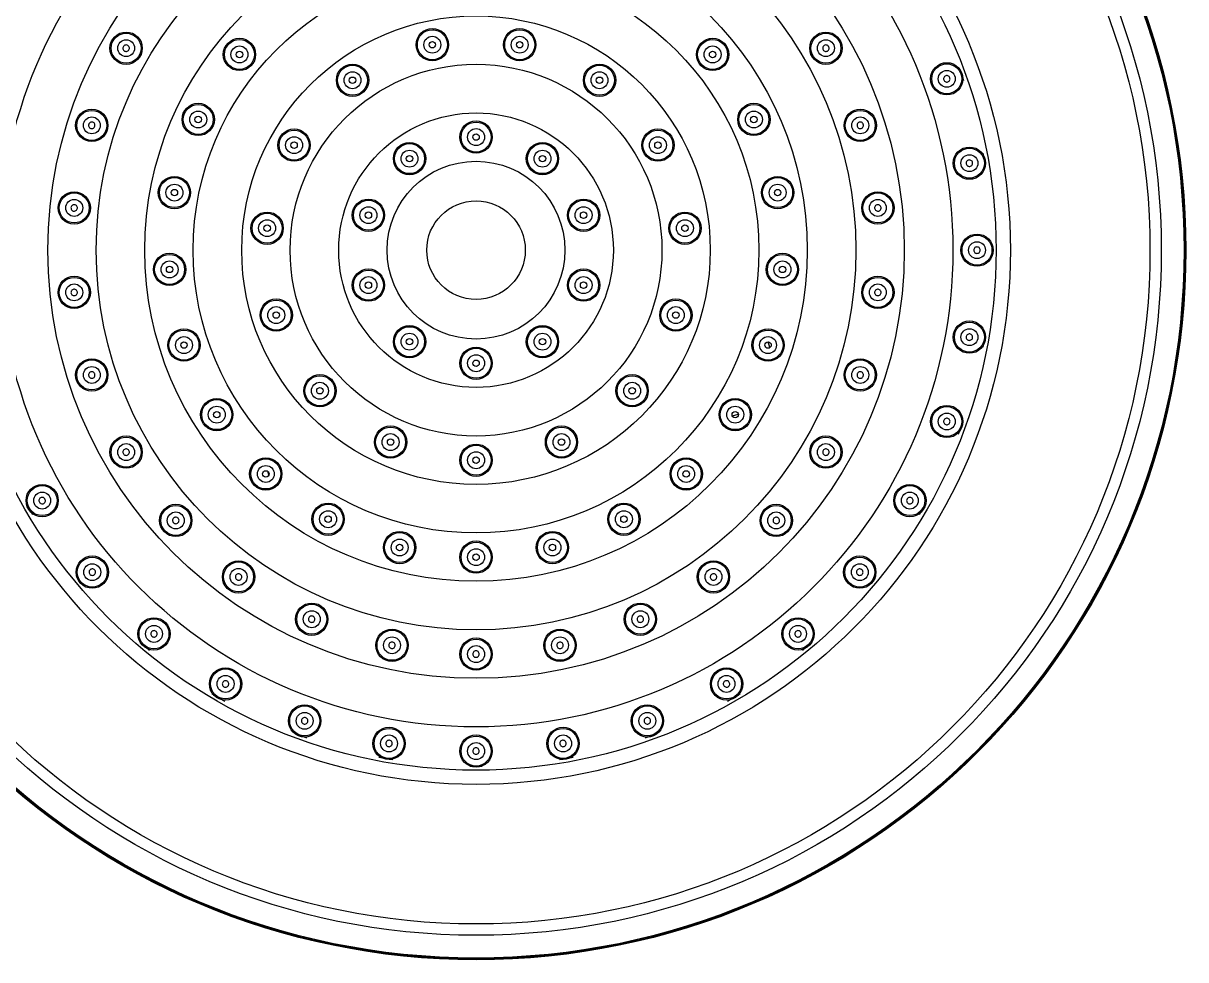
# Model space of a CAD drawing. Header units: millimetres. Extents: x 346859 to 753976, y -86090 to 5333.
# Drawn here: x 428334.1 to 428514, y -19739.2 to -19594.3 of the extents above; entities that cross this region are included whole.
import ezdxf

# ---------------------------------------------------------------- set-up
doc = ezdxf.new("R2010")
doc.units = ezdxf.units.MM
doc.header["$LTSCALE"] = 60
doc.layers.add('F-HAT', color=251, linetype='Continuous')

# ---------------------------------------------------------------- blocks, each defined once
blk = doc.blocks.new('cjswjdeh')
at = {"layer": 'F-HAT', "color": 8}
for p, q in [((428397.64, 37582.24), (428397.59, 37582.43)), ((428440.23, 37580.66), (428440.46, 37580.9)), ((428365.39, 37579.18), (428365.21, 37579.13)), ((428438.34, 37578.77), (428438.57, 37579)), ((428398.81, 37577.89), (428398.76, 37578.07)), ((428342.43, 37567.29), (428342.27, 37567.34)), ((428362.94, 37566.87), (428363, 37566.65)), ((428401.95, 37566.18), (428401.86, 37566.5)), ((428346.83, 37566.12), (428346.63, 37566.17)), ((428402.59, 37563.76), (428402.51, 37564.07)), ((428355.59, 37558.59), (428355.79, 37558.54)), ((428359.81, 37557.46), (428360, 37557.41)), ((428422.28, 37555.6), (428422.06, 37555.54)), ((428418.82, 37554.67), (428418.59, 37554.61)), ((428389.55, 37541.65), (428389.79, 37541.71)), ((428386.09, 37540.72), (428386.32, 37540.78)), ((428375.57, 37537.9), (428375.75, 37537.95)), ((428371.21, 37536.73), (428371.4, 37536.78)), ((428448.92, 37535.75), (428448.88, 37535.9)), ((428449.64, 37533.08), (428449.4, 37533.98)), ((428405.78, 37532.55), (428405.86, 37532.25)), ((428450.16, 37531.13), (428450.11, 37531.32)), ((428406.43, 37530.13), (428406.51, 37529.82)), ((428446.51, 37523.27), (428446.69, 37523.31)), ((428441.91, 37522.03), (428442.09, 37522.08)), ((428443.82, 37522.54), (428444.77, 37522.8)), ((428371.39, 37516), (428371.44, 37515.81)), ((428434.64, 37514.91), (428434.94, 37514.99)), ((428437.52, 37515.68), (428437.83, 37515.76)), ((428371.95, 37513.94), (428372.1, 37513.37)), ((428372.61, 37511.45), (428372.66, 37511.27)), ((428383.6, 37506.41), (428383.77, 37506.45)), ((428393.79, 37503.96), (428393.99, 37504.02)), ((428413.68, 37503.07), (428413.76, 37502.76)), ((428414.37, 37500.51), (428414.45, 37500.21)), ((428417.32, 37489.51), (428417.37, 37489.3)), ((428418.49, 37485.11), (428418.54, 37484.94))]:
    blk.add_line(p, q, dxfattribs=at)
for centre, radius in [((428404.19, 37548.16), 109.79), ((428404.19, 37548.16), 109.68), ((428404.19, 37548.16), 109.53), ((428404.19, 37548.16), 106.01), ((428404.19, 37548.16), 104.26), ((428404.19, 37548.16), 82.66), ((428404.19, 37548.16), 80.46), ((428404.19, 37548.16), 73.76), ((428404.19, 37548.16), 66.24), ((428404.19, 37548.16), 58.76), ((428404.19, 37548.16), 51.24), ((428404.19, 37548.16), 43.76), ((428404.19, 37548.16), 36.24), ((428350.06, 37579.41), 2.5), ((428350.06, 37579.41), 2.32), ((428367.59, 37578.44), 2.5), ((428367.59, 37578.44), 2.32), ((428397.43, 37579.95), 2.5), ((428397.43, 37579.95), 2.32), ((428397.43, 37579.95), 1.31), ((428410.94, 37579.95), 2.5), ((428410.94, 37579.95), 2.32), ((428410.94, 37579.95), 1.31), ((428440.79, 37578.44), 2.5), ((428440.79, 37578.44), 2.32), ((428458.31, 37579.41), 2.5), ((428458.31, 37579.41), 2.32), ((428350.06, 37579.41), 1.31), ((428367.59, 37578.44), 1.31), ((428367.59, 37578.44), 0.5), ((428397.43, 37579.95), 0.5), ((428410.94, 37579.95), 0.5), ((428440.79, 37578.44), 1.31), ((428440.79, 37578.44), 0.5), ((428458.31, 37579.41), 1.31), ((428477.01, 37574.67), 2.5), ((428404.19, 37548.16), 28.76), ((428385.08, 37574.45), 2.5), ((428385.08, 37574.45), 2.32), ((428385.08, 37574.45), 1.31), ((428423.29, 37574.45), 2.5), ((428423.29, 37574.45), 2.32), ((428423.29, 37574.45), 1.31), ((428477.01, 37574.67), 2.32), ((428477.01, 37574.67), 1.31), ((428385.08, 37574.45), 0.5), ((428423.29, 37574.45), 0.5), ((428344.75, 37567.47), 2.5), ((428361.21, 37568.38), 2.5), ((428361.21, 37568.38), 2.32), ((428447.17, 37568.38), 2.5), ((428447.17, 37568.38), 2.32), ((428463.63, 37567.47), 2.5), ((428344.75, 37567.47), 2.32), ((428344.75, 37567.47), 1.31), ((428361.21, 37568.38), 1.31), ((428361.21, 37568.38), 0.5), ((428404.19, 37548.16), 21.24), ((428404.19, 37565.66), 2.5), ((428447.17, 37568.38), 1.31), ((428447.17, 37568.38), 0.5), ((428463.63, 37567.47), 2.32), ((428463.63, 37567.47), 1.31), ((428376.04, 37564.41), 2.5), ((428376.04, 37564.41), 2.32), ((428404.19, 37565.66), 2.32), ((428404.19, 37565.66), 1.31), ((428432.33, 37564.41), 2.5), ((428432.33, 37564.41), 2.32), ((428376.04, 37564.41), 1.31), ((428376.04, 37564.41), 0.5), ((428393.9, 37562.32), 2.5), ((428393.9, 37562.32), 2.32), ((428404.19, 37565.66), 0.5), ((428414.47, 37562.32), 2.5), ((428414.47, 37562.32), 2.32), ((428432.33, 37564.41), 1.31), ((428432.33, 37564.41), 0.5), ((428393.9, 37562.32), 1.31), ((428393.9, 37562.32), 0.5), ((428414.47, 37562.32), 1.31), ((428414.47, 37562.32), 0.5), ((428480.51, 37561.62), 2.5), ((428480.51, 37561.62), 2.32), ((428480.51, 37561.62), 1.31), ((428404.19, 37548.16), 13.76), ((428357.53, 37557.06), 2.5), ((428357.53, 37557.06), 2.32), ((428450.85, 37557.06), 2.5), ((428450.85, 37557.06), 2.32), ((428357.53, 37557.06), 1.31), ((428357.53, 37557.06), 0.5), ((428450.85, 37557.06), 1.31), ((428450.85, 37557.06), 0.5), ((428342.03, 37554.69), 2.5), ((428342.03, 37554.69), 2.32), ((428342.03, 37554.69), 1.31), ((428387.54, 37553.57), 2.5), ((428387.54, 37553.57), 2.32), ((428404.19, 37548.16), 7.62), ((428420.83, 37553.57), 2.5), ((428420.83, 37553.57), 2.32), ((428466.35, 37554.69), 2.5), ((428466.35, 37554.69), 2.32), ((428466.35, 37554.69), 1.31), ((428371.87, 37551.56), 2.5), ((428371.87, 37551.56), 2.32), ((428387.54, 37553.57), 1.31), ((428387.54, 37553.57), 0.5), ((428420.83, 37553.57), 1.31), ((428420.83, 37553.57), 0.5), ((428436.51, 37551.56), 2.5), ((428436.51, 37551.56), 2.32), ((428371.87, 37551.56), 1.31), ((428371.87, 37551.56), 0.5), ((428436.51, 37551.56), 1.31), ((428436.51, 37551.56), 0.5), ((428481.69, 37548.16), 2.5), ((428481.69, 37548.16), 2.32), ((428481.69, 37548.16), 1.31), ((428356.78, 37545.18), 2.5), ((428356.78, 37545.18), 2.32), ((428451.59, 37545.18), 2.5), ((428451.59, 37545.18), 2.32), ((428356.78, 37545.18), 1.31), ((428356.78, 37545.18), 0.5), ((428387.54, 37542.75), 2.5), ((428387.54, 37542.75), 2.32), ((428420.83, 37542.75), 2.5), ((428420.83, 37542.75), 2.32), ((428451.59, 37545.18), 1.31), ((428451.59, 37545.18), 0.5), ((428342.03, 37541.63), 2.5), ((428342.03, 37541.63), 2.32), ((428387.54, 37542.75), 1.31), ((428387.54, 37542.75), 0.5), ((428420.83, 37542.75), 1.31), ((428420.83, 37542.75), 0.5), ((428466.35, 37541.63), 2.5), ((428466.35, 37541.63), 2.32), ((428342.03, 37541.63), 1.31), ((428466.35, 37541.63), 1.31), ((428373.28, 37538.12), 2.5), ((428373.28, 37538.12), 2.32), ((428373.28, 37538.12), 1.31), ((428435.1, 37538.12), 2.5), ((428435.1, 37538.12), 2.32), ((428435.1, 37538.12), 1.31), ((428373.28, 37538.12), 0.5), ((428435.1, 37538.12), 0.5), ((428359.01, 37533.48), 2.5), ((428359.01, 37533.48), 2.32), ((428393.9, 37534), 2.5), ((428393.9, 37534), 2.32), ((428414.47, 37534), 2.5), ((428414.47, 37534), 2.32), ((428449.36, 37533.48), 2.5), ((428449.36, 37533.48), 2.32), ((428480.51, 37534.7), 2.5), ((428480.51, 37534.7), 2.32), ((428480.51, 37534.7), 1.31), ((428359.01, 37533.48), 1.31), ((428359.01, 37533.48), 0.5), ((428393.9, 37534), 1.31), ((428393.9, 37534), 0.5), ((428414.47, 37534), 1.31), ((428414.47, 37534), 0.5), ((428449.36, 37533.48), 1.31), ((428449.36, 37533.48), 0.5), ((428404.19, 37530.66), 2.5), ((428404.19, 37530.66), 2.32), ((428344.75, 37528.85), 2.5), ((428344.75, 37528.85), 2.32), ((428404.19, 37530.66), 1.31), ((428404.19, 37530.66), 0.5), ((428463.63, 37528.85), 2.5), ((428463.63, 37528.85), 2.32), ((428344.75, 37528.85), 1.31), ((428380.04, 37526.41), 2.5), ((428380.04, 37526.41), 2.32), ((428428.34, 37526.41), 2.5), ((428428.34, 37526.41), 2.32), ((428463.63, 37528.85), 1.31), ((428380.04, 37526.41), 1.31), ((428380.04, 37526.41), 0.5), ((428428.34, 37526.41), 1.31), ((428428.34, 37526.41), 0.5), ((428364.08, 37522.71), 2.5), ((428364.08, 37522.71), 2.32), ((428444.29, 37522.71), 2.5), ((428444.29, 37522.71), 2.32), ((428364.08, 37522.71), 1.31), ((428364.08, 37522.71), 0.5), ((428444.29, 37522.71), 1.31), ((428444.29, 37522.71), 0.5), ((428477.01, 37521.65), 2.5), ((428477.01, 37521.65), 2.32), ((428477.01, 37521.65), 1.31), ((428390.97, 37518.47), 2.5), ((428390.97, 37518.47), 2.32), ((428390.97, 37518.47), 1.31), ((428417.41, 37518.47), 2.5), ((428417.41, 37518.47), 2.32), ((428417.41, 37518.47), 1.31), ((428350.06, 37516.91), 2.5), ((428350.06, 37516.91), 2.32), ((428350.06, 37516.91), 1.31), ((428390.97, 37518.47), 0.5), ((428404.19, 37515.66), 2.5), ((428404.19, 37515.66), 2.32), ((428417.41, 37518.47), 0.5), ((428458.31, 37516.91), 2.5), ((428458.31, 37516.91), 2.32), ((428458.31, 37516.91), 1.31), ((428371.67, 37513.53), 2.5), ((428404.19, 37515.66), 1.31), ((428404.19, 37515.66), 0.5), ((428436.7, 37513.53), 2.5), ((428371.67, 37513.53), 2.32), ((428371.67, 37513.53), 1.31), ((428436.7, 37513.53), 2.32), ((428436.7, 37513.53), 1.31), ((428371.67, 37513.53), 0.5), ((428436.7, 37513.53), 0.5), ((428337.07, 37509.41), 2.5), ((428337.07, 37509.41), 2.32), ((428337.07, 37509.41), 1.31), ((428471.3, 37509.41), 2.5), ((428471.3, 37509.41), 2.32), ((428471.3, 37509.41), 1.31), ((428357.74, 37506.34), 2.5), ((428381.3, 37506.53), 2.5), ((428381.3, 37506.53), 2.32), ((428427.07, 37506.53), 2.5), ((428427.07, 37506.53), 2.32), ((428450.63, 37506.34), 2.5), ((428357.74, 37506.34), 2.32), ((428357.74, 37506.34), 1.31), ((428381.3, 37506.53), 1.31), ((428381.3, 37506.53), 0.5), ((428427.07, 37506.53), 1.31), ((428427.07, 37506.53), 0.5), ((428450.63, 37506.34), 2.32), ((428450.63, 37506.34), 1.31), ((428392.37, 37502.15), 2.5), ((428392.37, 37502.15), 2.32), ((428392.37, 37502.15), 1.31), ((428416, 37502.15), 2.5), ((428416, 37502.15), 2.32), ((428416, 37502.15), 1.31), ((428392.37, 37502.15), 0.5), ((428404.19, 37500.66), 2.5), ((428404.19, 37500.66), 2.32), ((428404.19, 37500.66), 1.31), ((428416, 37502.15), 0.5), ((428344.82, 37498.34), 2.5), ((428344.82, 37498.34), 2.32), ((428367.45, 37497.6), 2.5), ((428367.45, 37497.6), 2.32), ((428404.19, 37500.66), 0.5), ((428440.92, 37497.6), 2.5), ((428440.92, 37497.6), 2.32), ((428463.56, 37498.34), 2.5), ((428463.56, 37498.34), 2.32), ((428344.82, 37498.34), 1.31), ((428367.45, 37497.6), 1.31), ((428440.92, 37497.6), 1.31), ((428463.56, 37498.34), 1.31), ((428378.77, 37491.06), 2.5), ((428378.77, 37491.06), 2.32), ((428429.61, 37491.06), 2.5), ((428429.61, 37491.06), 2.32), ((428354.37, 37488.79), 2.5), ((428354.37, 37488.79), 2.32), ((428378.77, 37491.06), 1.31), ((428429.61, 37491.06), 1.31), ((428454, 37488.79), 2.5), ((428454, 37488.79), 2.32), ((428354.37, 37488.79), 1.31), ((428391.19, 37487.02), 2.5), ((428391.19, 37487.02), 2.32), ((428417.18, 37487.02), 2.5), ((428417.18, 37487.02), 2.32), ((428454, 37488.79), 1.31), ((428391.19, 37487.02), 1.31), ((428404.19, 37485.66), 2.5), ((428404.19, 37485.66), 2.32), ((428417.18, 37487.02), 1.31), ((428404.19, 37485.66), 1.31), ((428365.44, 37481.04), 2.5), ((428365.44, 37481.04), 2.32), ((428365.44, 37481.04), 1.31), ((428442.94, 37481.04), 2.5), ((428442.94, 37481.04), 2.32), ((428442.94, 37481.04), 1.31), ((428377.68, 37475.33), 2.5), ((428377.68, 37475.33), 2.32), ((428377.68, 37475.33), 1.31), ((428430.69, 37475.33), 2.5), ((428430.69, 37475.33), 2.32), ((428430.69, 37475.33), 1.31), ((428390.73, 37471.84), 2.5), ((428390.73, 37471.84), 2.32), ((428390.73, 37471.84), 1.31), ((428404.19, 37470.66), 2.5), ((428404.19, 37470.66), 2.32), ((428417.65, 37471.84), 2.5), ((428417.65, 37471.84), 2.32), ((428417.65, 37471.84), 1.31), ((428404.19, 37470.66), 1.31)]:
    blk.add_circle(centre, radius, dxfattribs=at)
for start, end in [(19.1588, 19.9989), (9.2872, 10.8366), (359.3325, 0.6661), (349.1614, 350.7115), (339.1308, 340.0011), (210.0033, 210.7866), (329.2118, 329.9967), (219.2273, 220.6163), (319.3828, 320.7709), (229.3828, 230.7709), (309.2273, 310.6163), (239.2118, 240.8674), (299.1305, 300.7866), (250.0011, 250.8393), (289.1588, 289.9989), (259.1614, 260.7115), (279.2872, 280.8366), (269.3197, 270.6798)]:
    blk.add_arc((428404.19, 37548.16), 79.87, start, end, dxfattribs=at)
for points, knots in [([(428349.63, 37579.66), (428349.59, 37579.59), (428349.55, 37579.45), (428349.58, 37579.22), (428349.71, 37579.03), (428349.91, 37578.91), (428350.14, 37578.9), (428350.35, 37578.98), (428350.46, 37579.09), (428350.49, 37579.16)], [0, 0, 0, 0, 0.222339, 0.444684, 0.667037, 0.889392, 1.111744, 1.334089, 1.556428, 1.556428, 1.556428, 1.556428]), ([(428350.49, 37579.16), (428350.53, 37579.22), (428350.58, 37579.37), (428350.54, 37579.6), (428350.41, 37579.79), (428350.21, 37579.9), (428349.98, 37579.92), (428349.77, 37579.84), (428349.67, 37579.72), (428349.63, 37579.66)], [0, 0, 0, 0, 0.222339, 0.444684, 0.667036, 0.889392, 1.111744, 1.334089, 1.556428, 1.556428, 1.556428, 1.556428]), ([(428458.75, 37579.66), (428458.71, 37579.72), (428458.6, 37579.84), (428458.39, 37579.92), (428458.16, 37579.9), (428457.96, 37579.79), (428457.83, 37579.6), (428457.8, 37579.37), (428457.84, 37579.22), (428457.88, 37579.16)], [0, 0, 0, 0, 0.222339, 0.444684, 0.667037, 0.889392, 1.111744, 1.334089, 1.556428, 1.556428, 1.556428, 1.556428]), ([(428457.88, 37579.16), (428457.92, 37579.09), (428458.02, 37578.98), (428458.24, 37578.9), (428458.47, 37578.91), (428458.67, 37579.03), (428458.79, 37579.22), (428458.83, 37579.45), (428458.78, 37579.59), (428458.75, 37579.66)], [0, 0, 0, 0, 0.222339, 0.444684, 0.667036, 0.889392, 1.111744, 1.334089, 1.556428, 1.556428, 1.556428, 1.556428]), ([(428477.48, 37574.84), (428477.46, 37574.91), (428477.37, 37575.03), (428477.18, 37575.15), (428476.95, 37575.18), (428476.73, 37575.1), (428476.57, 37574.93), (428476.5, 37574.72), (428476.52, 37574.56), (428476.54, 37574.49)], [0, 0, 0, 0, 0.222134, 0.444291, 0.666477, 0.888675, 1.110861, 1.333018, 1.555152, 1.555152, 1.555152, 1.555152]), ([(428476.54, 37574.49), (428476.57, 37574.42), (428476.65, 37574.3), (428476.85, 37574.18), (428477.08, 37574.15), (428477.29, 37574.23), (428477.45, 37574.4), (428477.53, 37574.61), (428477.51, 37574.77), (428477.48, 37574.84)], [0, 0, 0, 0, 0.222133, 0.444289, 0.666476, 0.888675, 1.110862, 1.333019, 1.555152, 1.555152, 1.555152, 1.555152]), ([(428344.27, 37567.63), (428344.25, 37567.56), (428344.23, 37567.4), (428344.32, 37567.19), (428344.48, 37567.03), (428344.7, 37566.96), (428344.93, 37566.99), (428345.12, 37567.11), (428345.2, 37567.25), (428345.22, 37567.32)], [0, 0, 0, 0, 0.222339, 0.444684, 0.667037, 0.889392, 1.111744, 1.334089, 1.556428, 1.556428, 1.556428, 1.556428]), ([(428345.22, 37567.32), (428345.24, 37567.39), (428345.26, 37567.54), (428345.18, 37567.76), (428345.01, 37567.92), (428344.79, 37567.99), (428344.57, 37567.96), (428344.37, 37567.83), (428344.29, 37567.7), (428344.27, 37567.63)], [0, 0, 0, 0, 0.222339, 0.444684, 0.667036, 0.889392, 1.111744, 1.334089, 1.556428, 1.556428, 1.556428, 1.556428]), ([(428464.1, 37567.63), (428464.08, 37567.7), (428464, 37567.83), (428463.81, 37567.96), (428463.58, 37567.99), (428463.36, 37567.92), (428463.2, 37567.76), (428463.12, 37567.54), (428463.13, 37567.39), (428463.15, 37567.32)], [0, 0, 0, 0, 0.222339, 0.444684, 0.667037, 0.889392, 1.111744, 1.334089, 1.556428, 1.556428, 1.556428, 1.556428]), ([(428463.15, 37567.32), (428463.18, 37567.25), (428463.25, 37567.11), (428463.45, 37566.99), (428463.67, 37566.96), (428463.89, 37567.03), (428464.06, 37567.19), (428464.14, 37567.4), (428464.13, 37567.56), (428464.1, 37567.63)], [0, 0, 0, 0, 0.222339, 0.444684, 0.667036, 0.889392, 1.111744, 1.334089, 1.556428, 1.556428, 1.556428, 1.556428]), ([(428481, 37561.7), (428480.99, 37561.78), (428480.93, 37561.92), (428480.76, 37562.07), (428480.54, 37562.13), (428480.31, 37562.09), (428480.12, 37561.96), (428480.01, 37561.76), (428480, 37561.6), (428480.02, 37561.53)], [0, 0, 0, 0, 0.222134, 0.444291, 0.666477, 0.888675, 1.110861, 1.333018, 1.555152, 1.555152, 1.555152, 1.555152]), ([(428480.02, 37561.53), (428480.03, 37561.46), (428480.09, 37561.31), (428480.26, 37561.16), (428480.48, 37561.1), (428480.71, 37561.14), (428480.9, 37561.27), (428481.01, 37561.48), (428481.01, 37561.63), (428481, 37561.7)], [0, 0, 0, 0, 0.222133, 0.444289, 0.666476, 0.888675, 1.110862, 1.333019, 1.555152, 1.555152, 1.555152, 1.555152]), ([(428342.53, 37554.64), (428342.53, 37554.71), (428342.52, 37554.87), (428342.39, 37555.06), (428342.2, 37555.18), (428341.97, 37555.2), (428341.75, 37555.13), (428341.59, 37554.96), (428341.54, 37554.82), (428341.53, 37554.74)], [0, 0, 0, 0, 0.222339, 0.444684, 0.667036, 0.889392, 1.111744, 1.334089, 1.556428, 1.556428, 1.556428, 1.556428]), ([(428341.53, 37554.74), (428341.53, 37554.67), (428341.54, 37554.52), (428341.67, 37554.32), (428341.86, 37554.2), (428342.09, 37554.18), (428342.31, 37554.26), (428342.47, 37554.42), (428342.52, 37554.57), (428342.53, 37554.64)], [0, 0, 0, 0, 0.222339, 0.444684, 0.667037, 0.889392, 1.111744, 1.334089, 1.556428, 1.556428, 1.556428, 1.556428]), ([(428466.84, 37554.74), (428466.83, 37554.82), (428466.78, 37554.96), (428466.62, 37555.13), (428466.41, 37555.2), (428466.18, 37555.18), (428465.98, 37555.06), (428465.86, 37554.87), (428465.84, 37554.71), (428465.85, 37554.64)], [0, 0, 0, 0, 0.222339, 0.444684, 0.667037, 0.889392, 1.111744, 1.334089, 1.556428, 1.556428, 1.556428, 1.556428]), ([(428465.85, 37554.64), (428465.86, 37554.57), (428465.91, 37554.42), (428466.07, 37554.26), (428466.28, 37554.18), (428466.51, 37554.2), (428466.71, 37554.32), (428466.83, 37554.52), (428466.85, 37554.67), (428466.84, 37554.74)], [0, 0, 0, 0, 0.222339, 0.444684, 0.667036, 0.889392, 1.111744, 1.334089, 1.556428, 1.556428, 1.556428, 1.556428]), ([(428482.19, 37548.16), (428482.19, 37548.23), (428482.15, 37548.38), (428482.01, 37548.56), (428481.8, 37548.66), (428481.57, 37548.66), (428481.36, 37548.56), (428481.22, 37548.38), (428481.19, 37548.23), (428481.19, 37548.16)], [0, 0, 0, 0, 0.222134, 0.444291, 0.666477, 0.888675, 1.110861, 1.333018, 1.555152, 1.555152, 1.555152, 1.555152]), ([(428481.19, 37548.16), (428481.19, 37548.08), (428481.22, 37547.93), (428481.36, 37547.76), (428481.57, 37547.66), (428481.8, 37547.66), (428482.01, 37547.76), (428482.15, 37547.93), (428482.19, 37548.08), (428482.19, 37548.16)], [0, 0, 0, 0, 0.222133, 0.444289, 0.666476, 0.888675, 1.110862, 1.333019, 1.555152, 1.555152, 1.555152, 1.555152]), ([(428342.53, 37541.68), (428342.52, 37541.75), (428342.47, 37541.9), (428342.31, 37542.06), (428342.09, 37542.14), (428341.86, 37542.11), (428341.67, 37541.99), (428341.54, 37541.8), (428341.53, 37541.65), (428341.53, 37541.57)], [0, 0, 0, 0, 0.222339, 0.444684, 0.667036, 0.889392, 1.111744, 1.334089, 1.556428, 1.556428, 1.556428, 1.556428]), ([(428341.53, 37541.57), (428341.54, 37541.5), (428341.59, 37541.35), (428341.75, 37541.19), (428341.97, 37541.11), (428342.2, 37541.14), (428342.39, 37541.26), (428342.52, 37541.45), (428342.53, 37541.6), (428342.53, 37541.68)], [0, 0, 0, 0, 0.222339, 0.444684, 0.667037, 0.889392, 1.111744, 1.334089, 1.556428, 1.556428, 1.556428, 1.556428]), ([(428466.84, 37541.57), (428466.85, 37541.65), (428466.83, 37541.8), (428466.71, 37541.99), (428466.51, 37542.11), (428466.28, 37542.14), (428466.07, 37542.06), (428465.91, 37541.9), (428465.86, 37541.75), (428465.85, 37541.68)], [0, 0, 0, 0, 0.222339, 0.444684, 0.667037, 0.889392, 1.111744, 1.334089, 1.556428, 1.556428, 1.556428, 1.556428]), ([(428465.85, 37541.68), (428465.84, 37541.6), (428465.86, 37541.45), (428465.98, 37541.26), (428466.18, 37541.14), (428466.41, 37541.11), (428466.62, 37541.19), (428466.78, 37541.35), (428466.83, 37541.5), (428466.84, 37541.57)], [0, 0, 0, 0, 0.222339, 0.444684, 0.667036, 0.889392, 1.111744, 1.334089, 1.556428, 1.556428, 1.556428, 1.556428]), ([(428480.02, 37534.79), (428480, 37534.72), (428480.01, 37534.56), (428480.12, 37534.36), (428480.31, 37534.23), (428480.54, 37534.19), (428480.76, 37534.25), (428480.93, 37534.4), (428480.99, 37534.54), (428481, 37534.61)], [0, 0, 0, 0, 0.222133, 0.444289, 0.666476, 0.888675, 1.110862, 1.333019, 1.555152, 1.555152, 1.555152, 1.555152]), ([(428481, 37534.61), (428481.01, 37534.69), (428481.01, 37534.84), (428480.9, 37535.04), (428480.71, 37535.18), (428480.48, 37535.22), (428480.26, 37535.15), (428480.09, 37535), (428480.03, 37534.86), (428480.02, 37534.79)], [0, 0, 0, 0, 0.222134, 0.444291, 0.666477, 0.888675, 1.110861, 1.333018, 1.555152, 1.555152, 1.555152, 1.555152]), ([(428345.22, 37529), (428345.2, 37529.07), (428345.12, 37529.2), (428344.93, 37529.33), (428344.7, 37529.36), (428344.48, 37529.29), (428344.32, 37529.13), (428344.23, 37528.92), (428344.25, 37528.76), (428344.27, 37528.69)], [0, 0, 0, 0, 0.222339, 0.444684, 0.667036, 0.889392, 1.111744, 1.334089, 1.556428, 1.556428, 1.556428, 1.556428]), ([(428344.27, 37528.69), (428344.29, 37528.62), (428344.37, 37528.49), (428344.57, 37528.36), (428344.79, 37528.33), (428345.01, 37528.4), (428345.18, 37528.56), (428345.26, 37528.78), (428345.24, 37528.93), (428345.22, 37529)], [0, 0, 0, 0, 0.222339, 0.444684, 0.667037, 0.889392, 1.111744, 1.334089, 1.556428, 1.556428, 1.556428, 1.556428]), ([(428463.15, 37529), (428463.13, 37528.93), (428463.12, 37528.78), (428463.2, 37528.56), (428463.36, 37528.4), (428463.58, 37528.33), (428463.81, 37528.36), (428464, 37528.49), (428464.08, 37528.62), (428464.1, 37528.69)], [0, 0, 0, 0, 0.222339, 0.444684, 0.667036, 0.889392, 1.111744, 1.334089, 1.556428, 1.556428, 1.556428, 1.556428]), ([(428464.1, 37528.69), (428464.13, 37528.76), (428464.14, 37528.92), (428464.06, 37529.13), (428463.89, 37529.29), (428463.67, 37529.36), (428463.45, 37529.33), (428463.25, 37529.2), (428463.18, 37529.07), (428463.15, 37529)], [0, 0, 0, 0, 0.222339, 0.444684, 0.667037, 0.889392, 1.111744, 1.334089, 1.556428, 1.556428, 1.556428, 1.556428]), ([(428476.54, 37521.82), (428476.52, 37521.75), (428476.5, 37521.6), (428476.57, 37521.38), (428476.73, 37521.22), (428476.95, 37521.14), (428477.18, 37521.16), (428477.37, 37521.28), (428477.46, 37521.41), (428477.48, 37521.48)], [0, 0, 0, 0, 0.222133, 0.444289, 0.666476, 0.888675, 1.110862, 1.333019, 1.555152, 1.555152, 1.555152, 1.555152]), ([(428477.48, 37521.48), (428477.51, 37521.55), (428477.53, 37521.7), (428477.45, 37521.92), (428477.29, 37522.09), (428477.08, 37522.16), (428476.85, 37522.14), (428476.65, 37522.02), (428476.57, 37521.89), (428476.54, 37521.82)], [0, 0, 0, 0, 0.222134, 0.444291, 0.666477, 0.888675, 1.110861, 1.333018, 1.555152, 1.555152, 1.555152, 1.555152]), ([(428350.49, 37517.16), (428350.46, 37517.22), (428350.35, 37517.34), (428350.14, 37517.42), (428349.91, 37517.4), (428349.71, 37517.29), (428349.58, 37517.1), (428349.55, 37516.87), (428349.59, 37516.72), (428349.63, 37516.66)], [0, 0, 0, 0, 0.222339, 0.444684, 0.667036, 0.889392, 1.111744, 1.334089, 1.556428, 1.556428, 1.556428, 1.556428]), ([(428349.63, 37516.66), (428349.67, 37516.6), (428349.77, 37516.48), (428349.98, 37516.4), (428350.21, 37516.42), (428350.41, 37516.53), (428350.54, 37516.72), (428350.58, 37516.95), (428350.53, 37517.09), (428350.49, 37517.16)], [0, 0, 0, 0, 0.222339, 0.444684, 0.667037, 0.889392, 1.111744, 1.334089, 1.556428, 1.556428, 1.556428, 1.556428]), ([(428457.88, 37517.16), (428457.84, 37517.09), (428457.8, 37516.95), (428457.83, 37516.72), (428457.96, 37516.53), (428458.16, 37516.42), (428458.39, 37516.4), (428458.6, 37516.48), (428458.71, 37516.6), (428458.75, 37516.66)], [0, 0, 0, 0, 0.222339, 0.444684, 0.667036, 0.889392, 1.111744, 1.334089, 1.556428, 1.556428, 1.556428, 1.556428]), ([(428458.75, 37516.66), (428458.78, 37516.72), (428458.83, 37516.87), (428458.79, 37517.1), (428458.67, 37517.29), (428458.47, 37517.4), (428458.24, 37517.42), (428458.02, 37517.34), (428457.92, 37517.22), (428457.88, 37517.16)], [0, 0, 0, 0, 0.222339, 0.444684, 0.667037, 0.889392, 1.111744, 1.334089, 1.556428, 1.556428, 1.556428, 1.556428]), ([(428337.5, 37509.66), (428337.47, 37509.72), (428337.36, 37509.84), (428337.15, 37509.92), (428336.92, 37509.9), (428336.72, 37509.79), (428336.59, 37509.6), (428336.56, 37509.37), (428336.6, 37509.22), (428336.64, 37509.16)], [0, 0, 0, 0, 0.222133, 0.444289, 0.666476, 0.888675, 1.110862, 1.333019, 1.555152, 1.555152, 1.555152, 1.555152]), ([(428336.64, 37509.16), (428336.68, 37509.1), (428336.78, 37508.98), (428336.99, 37508.9), (428337.22, 37508.92), (428337.42, 37509.03), (428337.55, 37509.22), (428337.59, 37509.45), (428337.54, 37509.59), (428337.5, 37509.66)], [0, 0, 0, 0, 0.222134, 0.444291, 0.666477, 0.888675, 1.110861, 1.333018, 1.555152, 1.555152, 1.555152, 1.555152]), ([(428470.87, 37509.66), (428470.83, 37509.59), (428470.79, 37509.45), (428470.82, 37509.22), (428470.95, 37509.03), (428471.15, 37508.92), (428471.38, 37508.9), (428471.59, 37508.98), (428471.7, 37509.1), (428471.74, 37509.16)], [0, 0, 0, 0, 0.222133, 0.444289, 0.666476, 0.888675, 1.110862, 1.333019, 1.555152, 1.555152, 1.555152, 1.555152]), ([(428471.74, 37509.16), (428471.77, 37509.22), (428471.82, 37509.37), (428471.78, 37509.6), (428471.66, 37509.79), (428471.46, 37509.9), (428471.23, 37509.92), (428471.01, 37509.84), (428470.91, 37509.72), (428470.87, 37509.66)], [0, 0, 0, 0, 0.222134, 0.444291, 0.666477, 0.888675, 1.110861, 1.333018, 1.555152, 1.555152, 1.555152, 1.555152]), ([(428358.11, 37506.67), (428358.06, 37506.73), (428357.94, 37506.82), (428357.71, 37506.85), (428357.49, 37506.79), (428357.32, 37506.64), (428357.23, 37506.42), (428357.25, 37506.19), (428357.32, 37506.06), (428357.37, 37506)], [0, 0, 0, 0, 0.222339, 0.444684, 0.667036, 0.889392, 1.111744, 1.334089, 1.556428, 1.556428, 1.556428, 1.556428]), ([(428357.37, 37506), (428357.42, 37505.95), (428357.55, 37505.86), (428357.77, 37505.82), (428357.99, 37505.89), (428358.16, 37506.04), (428358.25, 37506.25), (428358.24, 37506.48), (428358.16, 37506.62), (428358.11, 37506.67)], [0, 0, 0, 0, 0.222339, 0.444684, 0.667037, 0.889392, 1.111744, 1.334089, 1.556428, 1.556428, 1.556428, 1.556428]), ([(428450.26, 37506.67), (428450.21, 37506.62), (428450.14, 37506.48), (428450.12, 37506.25), (428450.21, 37506.04), (428450.38, 37505.89), (428450.6, 37505.82), (428450.83, 37505.86), (428450.96, 37505.95), (428451.01, 37506)], [0, 0, 0, 0, 0.222339, 0.444684, 0.667036, 0.889392, 1.111744, 1.334089, 1.556428, 1.556428, 1.556428, 1.556428]), ([(428451.01, 37506), (428451.05, 37506.06), (428451.13, 37506.19), (428451.14, 37506.42), (428451.06, 37506.64), (428450.89, 37506.79), (428450.66, 37506.85), (428450.44, 37506.82), (428450.31, 37506.73), (428450.26, 37506.67)], [0, 0, 0, 0, 0.222339, 0.444684, 0.667037, 0.889392, 1.111744, 1.334089, 1.556428, 1.556428, 1.556428, 1.556428]), ([(428345.2, 37498.66), (428345.15, 37498.72), (428345.03, 37498.81), (428344.81, 37498.86), (428344.58, 37498.8), (428344.41, 37498.65), (428344.31, 37498.45), (428344.32, 37498.22), (428344.39, 37498.08), (428344.44, 37498.02)], [0, 0, 0, 0, 0.222133, 0.444289, 0.666476, 0.888675, 1.110862, 1.333019, 1.555152, 1.555152, 1.555152, 1.555152]), ([(428344.44, 37498.02), (428344.48, 37497.97), (428344.61, 37497.87), (428344.83, 37497.83), (428345.06, 37497.88), (428345.23, 37498.03), (428345.33, 37498.24), (428345.32, 37498.47), (428345.25, 37498.61), (428345.2, 37498.66)], [0, 0, 0, 0, 0.222134, 0.444291, 0.666477, 0.888675, 1.110861, 1.333018, 1.555152, 1.555152, 1.555152, 1.555152]), ([(428367.74, 37498), (428367.68, 37498.04), (428367.54, 37498.1), (428367.31, 37498.09), (428367.11, 37497.98), (428366.98, 37497.8), (428366.94, 37497.57), (428367, 37497.35), (428367.1, 37497.23), (428367.16, 37497.19)], [0, 0, 0, 0, 0.222339, 0.444684, 0.667036, 0.889392, 1.111744, 1.334089, 1.556428, 1.556428, 1.556428, 1.556428]), ([(428367.16, 37497.19), (428367.22, 37497.15), (428367.36, 37497.09), (428367.59, 37497.1), (428367.79, 37497.21), (428367.93, 37497.39), (428367.97, 37497.62), (428367.91, 37497.84), (428367.8, 37497.96), (428367.74, 37498)], [0, 0, 0, 0, 0.222339, 0.444684, 0.667037, 0.889392, 1.111744, 1.334089, 1.556428, 1.556428, 1.556428, 1.556428]), ([(428440.63, 37498), (428440.57, 37497.96), (428440.47, 37497.84), (428440.41, 37497.62), (428440.45, 37497.39), (428440.58, 37497.21), (428440.79, 37497.1), (428441.02, 37497.09), (428441.16, 37497.15), (428441.22, 37497.19)], [0, 0, 0, 0, 0.222339, 0.444684, 0.667036, 0.889392, 1.111744, 1.334089, 1.556428, 1.556428, 1.556428, 1.556428]), ([(428441.22, 37497.19), (428441.28, 37497.23), (428441.38, 37497.35), (428441.44, 37497.57), (428441.4, 37497.8), (428441.26, 37497.98), (428441.06, 37498.09), (428440.83, 37498.1), (428440.69, 37498.04), (428440.63, 37498)], [0, 0, 0, 0, 0.222339, 0.444684, 0.667037, 0.889392, 1.111744, 1.334089, 1.556428, 1.556428, 1.556428, 1.556428]), ([(428463.17, 37498.66), (428463.13, 37498.61), (428463.05, 37498.47), (428463.05, 37498.24), (428463.14, 37498.03), (428463.32, 37497.88), (428463.54, 37497.83), (428463.77, 37497.87), (428463.89, 37497.97), (428463.94, 37498.02)], [0, 0, 0, 0, 0.222133, 0.444289, 0.666476, 0.888675, 1.110862, 1.333019, 1.555152, 1.555152, 1.555152, 1.555152]), ([(428463.94, 37498.02), (428463.99, 37498.08), (428464.06, 37498.22), (428464.06, 37498.45), (428463.97, 37498.65), (428463.79, 37498.8), (428463.57, 37498.86), (428463.34, 37498.81), (428463.22, 37498.72), (428463.17, 37498.66)], [0, 0, 0, 0, 0.222134, 0.444291, 0.666477, 0.888675, 1.110861, 1.333018, 1.555152, 1.555152, 1.555152, 1.555152]), ([(428378.97, 37491.52), (428378.9, 37491.55), (428378.75, 37491.58), (428378.53, 37491.52), (428378.35, 37491.37), (428378.26, 37491.16), (428378.27, 37490.93), (428378.37, 37490.73), (428378.5, 37490.64), (428378.56, 37490.61)], [0, 0, 0, 0, 0.222339, 0.444684, 0.667036, 0.889392, 1.111744, 1.334089, 1.556428, 1.556428, 1.556428, 1.556428]), ([(428378.56, 37490.61), (428378.63, 37490.58), (428378.78, 37490.55), (428379, 37490.6), (428379.18, 37490.75), (428379.27, 37490.96), (428379.27, 37491.19), (428379.16, 37491.4), (428379.04, 37491.49), (428378.97, 37491.52)], [0, 0, 0, 0, 0.222339, 0.444684, 0.667037, 0.889392, 1.111744, 1.334089, 1.556428, 1.556428, 1.556428, 1.556428]), ([(428429.41, 37491.52), (428429.34, 37491.49), (428429.21, 37491.4), (428429.11, 37491.19), (428429.1, 37490.96), (428429.2, 37490.75), (428429.37, 37490.6), (428429.59, 37490.55), (428429.74, 37490.58), (428429.81, 37490.61)], [0, 0, 0, 0, 0.222339, 0.444684, 0.667036, 0.889392, 1.111744, 1.334089, 1.556428, 1.556428, 1.556428, 1.556428]), ([(428429.81, 37490.61), (428429.88, 37490.64), (428430, 37490.73), (428430.11, 37490.93), (428430.12, 37491.16), (428430.02, 37491.37), (428429.85, 37491.52), (428429.62, 37491.58), (428429.47, 37491.55), (428429.41, 37491.52)], [0, 0, 0, 0, 0.222339, 0.444684, 0.667037, 0.889392, 1.111744, 1.334089, 1.556428, 1.556428, 1.556428, 1.556428]), ([(428354.69, 37489.17), (428354.64, 37489.22), (428354.5, 37489.29), (428354.27, 37489.3), (428354.06, 37489.2), (428353.91, 37489.03), (428353.86, 37488.8), (428353.9, 37488.58), (428353.99, 37488.46), (428354.05, 37488.41)], [0, 0, 0, 0, 0.222133, 0.444289, 0.666476, 0.888675, 1.110862, 1.333019, 1.555152, 1.555152, 1.555152, 1.555152]), ([(428354.05, 37488.41), (428354.11, 37488.36), (428354.24, 37488.29), (428354.47, 37488.29), (428354.68, 37488.38), (428354.83, 37488.56), (428354.89, 37488.78), (428354.84, 37489), (428354.75, 37489.13), (428354.69, 37489.17)], [0, 0, 0, 0, 0.222134, 0.444291, 0.666477, 0.888675, 1.110861, 1.333018, 1.555152, 1.555152, 1.555152, 1.555152]), ([(428453.68, 37489.17), (428453.63, 37489.13), (428453.53, 37489), (428453.49, 37488.78), (428453.54, 37488.56), (428453.69, 37488.38), (428453.9, 37488.29), (428454.13, 37488.29), (428454.27, 37488.36), (428454.32, 37488.41)], [0, 0, 0, 0, 0.222133, 0.444289, 0.666476, 0.888675, 1.110862, 1.333019, 1.555152, 1.555152, 1.555152, 1.555152]), ([(428454.32, 37488.41), (428454.38, 37488.46), (428454.47, 37488.58), (428454.52, 37488.8), (428454.46, 37489.03), (428454.31, 37489.2), (428454.11, 37489.3), (428453.88, 37489.29), (428453.74, 37489.22), (428453.68, 37489.17)], [0, 0, 0, 0, 0.222134, 0.444291, 0.666477, 0.888675, 1.110861, 1.333018, 1.555152, 1.555152, 1.555152, 1.555152]), ([(428391.3, 37487.51), (428391.22, 37487.53), (428391.07, 37487.53), (428390.87, 37487.42), (428390.72, 37487.24), (428390.68, 37487.02), (428390.73, 37486.79), (428390.88, 37486.62), (428391.02, 37486.55), (428391.09, 37486.54)], [0, 0, 0, 0, 0.222339, 0.444684, 0.667036, 0.889392, 1.111744, 1.334089, 1.556428, 1.556428, 1.556428, 1.556428]), ([(428391.09, 37486.54), (428391.16, 37486.52), (428391.32, 37486.52), (428391.52, 37486.63), (428391.66, 37486.81), (428391.71, 37487.03), (428391.66, 37487.26), (428391.51, 37487.43), (428391.37, 37487.5), (428391.3, 37487.51)], [0, 0, 0, 0, 0.222339, 0.444684, 0.667037, 0.889392, 1.111744, 1.334089, 1.556428, 1.556428, 1.556428, 1.556428]), ([(428417.08, 37487.51), (428417.01, 37487.5), (428416.87, 37487.43), (428416.72, 37487.26), (428416.67, 37487.03), (428416.71, 37486.81), (428416.85, 37486.63), (428417.06, 37486.52), (428417.21, 37486.52), (428417.29, 37486.54)], [0, 0, 0, 0, 0.222339, 0.444684, 0.667036, 0.889392, 1.111744, 1.334089, 1.556428, 1.556428, 1.556428, 1.556428]), ([(428417.29, 37486.54), (428417.36, 37486.55), (428417.5, 37486.62), (428417.64, 37486.79), (428417.7, 37487.02), (428417.65, 37487.24), (428417.51, 37487.42), (428417.3, 37487.53), (428417.15, 37487.53), (428417.08, 37487.51)], [0, 0, 0, 0, 0.222339, 0.444684, 0.667037, 0.889392, 1.111744, 1.334089, 1.556428, 1.556428, 1.556428, 1.556428]), ([(428404.19, 37486.16), (428404.11, 37486.16), (428403.96, 37486.12), (428403.78, 37485.98), (428403.68, 37485.77), (428403.68, 37485.54), (428403.78, 37485.34), (428403.96, 37485.19), (428404.11, 37485.16), (428404.19, 37485.16)], [0, 0, 0, 0, 0.222339, 0.444684, 0.667036, 0.889392, 1.111744, 1.334089, 1.556428, 1.556428, 1.556428, 1.556428]), ([(428404.19, 37485.16), (428404.26, 37485.16), (428404.41, 37485.19), (428404.59, 37485.34), (428404.69, 37485.54), (428404.69, 37485.77), (428404.59, 37485.98), (428404.41, 37486.12), (428404.26, 37486.16), (428404.19, 37486.16)], [0, 0, 0, 0, 0.222339, 0.444684, 0.667037, 0.889392, 1.111744, 1.334089, 1.556428, 1.556428, 1.556428, 1.556428]), ([(428365.69, 37481.47), (428365.62, 37481.51), (428365.48, 37481.56), (428365.25, 37481.52), (428365.06, 37481.39), (428364.94, 37481.19), (428364.93, 37480.97), (428365.01, 37480.75), (428365.12, 37480.65), (428365.19, 37480.61)], [0, 0, 0, 0, 0.222133, 0.444289, 0.666476, 0.888675, 1.110862, 1.333019, 1.555152, 1.555152, 1.555152, 1.555152]), ([(428365.19, 37480.61), (428365.25, 37480.57), (428365.4, 37480.53), (428365.63, 37480.56), (428365.82, 37480.69), (428365.93, 37480.89), (428365.95, 37481.12), (428365.86, 37481.33), (428365.75, 37481.44), (428365.69, 37481.47)], [0, 0, 0, 0, 0.222134, 0.444291, 0.666477, 0.888675, 1.110861, 1.333018, 1.555152, 1.555152, 1.555152, 1.555152]), ([(428442.69, 37481.47), (428442.62, 37481.44), (428442.51, 37481.33), (428442.43, 37481.12), (428442.44, 37480.89), (428442.56, 37480.69), (428442.75, 37480.56), (428442.98, 37480.53), (428443.12, 37480.57), (428443.19, 37480.61)], [0, 0, 0, 0, 0.222133, 0.444289, 0.666476, 0.888675, 1.110862, 1.333019, 1.555152, 1.555152, 1.555152, 1.555152]), ([(428443.19, 37480.61), (428443.25, 37480.65), (428443.36, 37480.75), (428443.45, 37480.97), (428443.43, 37481.19), (428443.32, 37481.39), (428443.13, 37481.52), (428442.9, 37481.56), (428442.75, 37481.51), (428442.69, 37481.47)], [0, 0, 0, 0, 0.222134, 0.444291, 0.666477, 0.888675, 1.110861, 1.333018, 1.555152, 1.555152, 1.555152, 1.555152]), ([(428377.85, 37475.8), (428377.78, 37475.83), (428377.63, 37475.85), (428377.41, 37475.77), (428377.25, 37475.61), (428377.17, 37475.4), (428377.19, 37475.17), (428377.31, 37474.97), (428377.44, 37474.89), (428377.51, 37474.86)], [0, 0, 0, 0, 0.222133, 0.444289, 0.666476, 0.888675, 1.110862, 1.333019, 1.555152, 1.555152, 1.555152, 1.555152]), ([(428377.51, 37474.86), (428377.58, 37474.84), (428377.73, 37474.82), (428377.95, 37474.89), (428378.11, 37475.05), (428378.19, 37475.27), (428378.17, 37475.5), (428378.05, 37475.69), (428377.92, 37475.78), (428377.85, 37475.8)], [0, 0, 0, 0, 0.222134, 0.444291, 0.666477, 0.888675, 1.110861, 1.333018, 1.555152, 1.555152, 1.555152, 1.555152]), ([(428430.52, 37475.8), (428430.45, 37475.78), (428430.32, 37475.69), (428430.2, 37475.5), (428430.18, 37475.27), (428430.26, 37475.05), (428430.42, 37474.89), (428430.64, 37474.82), (428430.8, 37474.84), (428430.86, 37474.86)], [0, 0, 0, 0, 0.222133, 0.444289, 0.666476, 0.888675, 1.110862, 1.333019, 1.555152, 1.555152, 1.555152, 1.555152]), ([(428430.86, 37474.86), (428430.93, 37474.89), (428431.06, 37474.97), (428431.18, 37475.17), (428431.21, 37475.4), (428431.13, 37475.61), (428430.96, 37475.77), (428430.75, 37475.85), (428430.59, 37475.83), (428430.52, 37475.8)], [0, 0, 0, 0, 0.222134, 0.444291, 0.666477, 0.888675, 1.110861, 1.333018, 1.555152, 1.555152, 1.555152, 1.555152]), ([(428390.82, 37472.33), (428390.74, 37472.34), (428390.59, 37472.33), (428390.39, 37472.22), (428390.25, 37472.04), (428390.21, 37471.81), (428390.28, 37471.59), (428390.43, 37471.42), (428390.57, 37471.36), (428390.64, 37471.35)], [0, 0, 0, 0, 0.222133, 0.444289, 0.666476, 0.888675, 1.110862, 1.333019, 1.555152, 1.555152, 1.555152, 1.555152]), ([(428390.64, 37471.35), (428390.72, 37471.33), (428390.87, 37471.34), (428391.07, 37471.45), (428391.21, 37471.64), (428391.25, 37471.86), (428391.18, 37472.08), (428391.03, 37472.26), (428390.89, 37472.32), (428390.82, 37472.33)], [0, 0, 0, 0, 0.222134, 0.444291, 0.666477, 0.888675, 1.110861, 1.333018, 1.555152, 1.555152, 1.555152, 1.555152]), ([(428404.19, 37471.16), (428404.11, 37471.16), (428403.96, 37471.12), (428403.78, 37470.98), (428403.68, 37470.77), (428403.68, 37470.54), (428403.78, 37470.34), (428403.96, 37470.19), (428404.11, 37470.16), (428404.19, 37470.16)], [0, 0, 0, 0, 0.222133, 0.444289, 0.666476, 0.888675, 1.110862, 1.333019, 1.555152, 1.555152, 1.555152, 1.555152]), ([(428404.19, 37470.16), (428404.26, 37470.16), (428404.41, 37470.19), (428404.59, 37470.34), (428404.69, 37470.54), (428404.69, 37470.77), (428404.59, 37470.98), (428404.41, 37471.12), (428404.26, 37471.16), (428404.19, 37471.16)], [0, 0, 0, 0, 0.222134, 0.444291, 0.666477, 0.888675, 1.110861, 1.333018, 1.555152, 1.555152, 1.555152, 1.555152]), ([(428417.56, 37472.33), (428417.49, 37472.32), (428417.34, 37472.26), (428417.19, 37472.08), (428417.13, 37471.86), (428417.17, 37471.64), (428417.3, 37471.45), (428417.51, 37471.34), (428417.66, 37471.33), (428417.73, 37471.35)], [0, 0, 0, 0, 0.222133, 0.444289, 0.666476, 0.888675, 1.110862, 1.333019, 1.555152, 1.555152, 1.555152, 1.555152]), ([(428417.73, 37471.35), (428417.8, 37471.36), (428417.95, 37471.42), (428418.1, 37471.59), (428418.16, 37471.81), (428418.12, 37472.04), (428417.99, 37472.22), (428417.79, 37472.33), (428417.63, 37472.34), (428417.56, 37472.33)], [0, 0, 0, 0, 0.222134, 0.444291, 0.666477, 0.888675, 1.110861, 1.333018, 1.555152, 1.555152, 1.555152, 1.555152])]:
    blk.add_open_spline(points, degree=3, knots=knots, dxfattribs=at)

msp = doc.modelspace()

# ---------------------------------------------------------------- block references
msp.add_blockref('cjswjdeh', (0, -57177.6))

doc.saveas('drawing.dxf')
